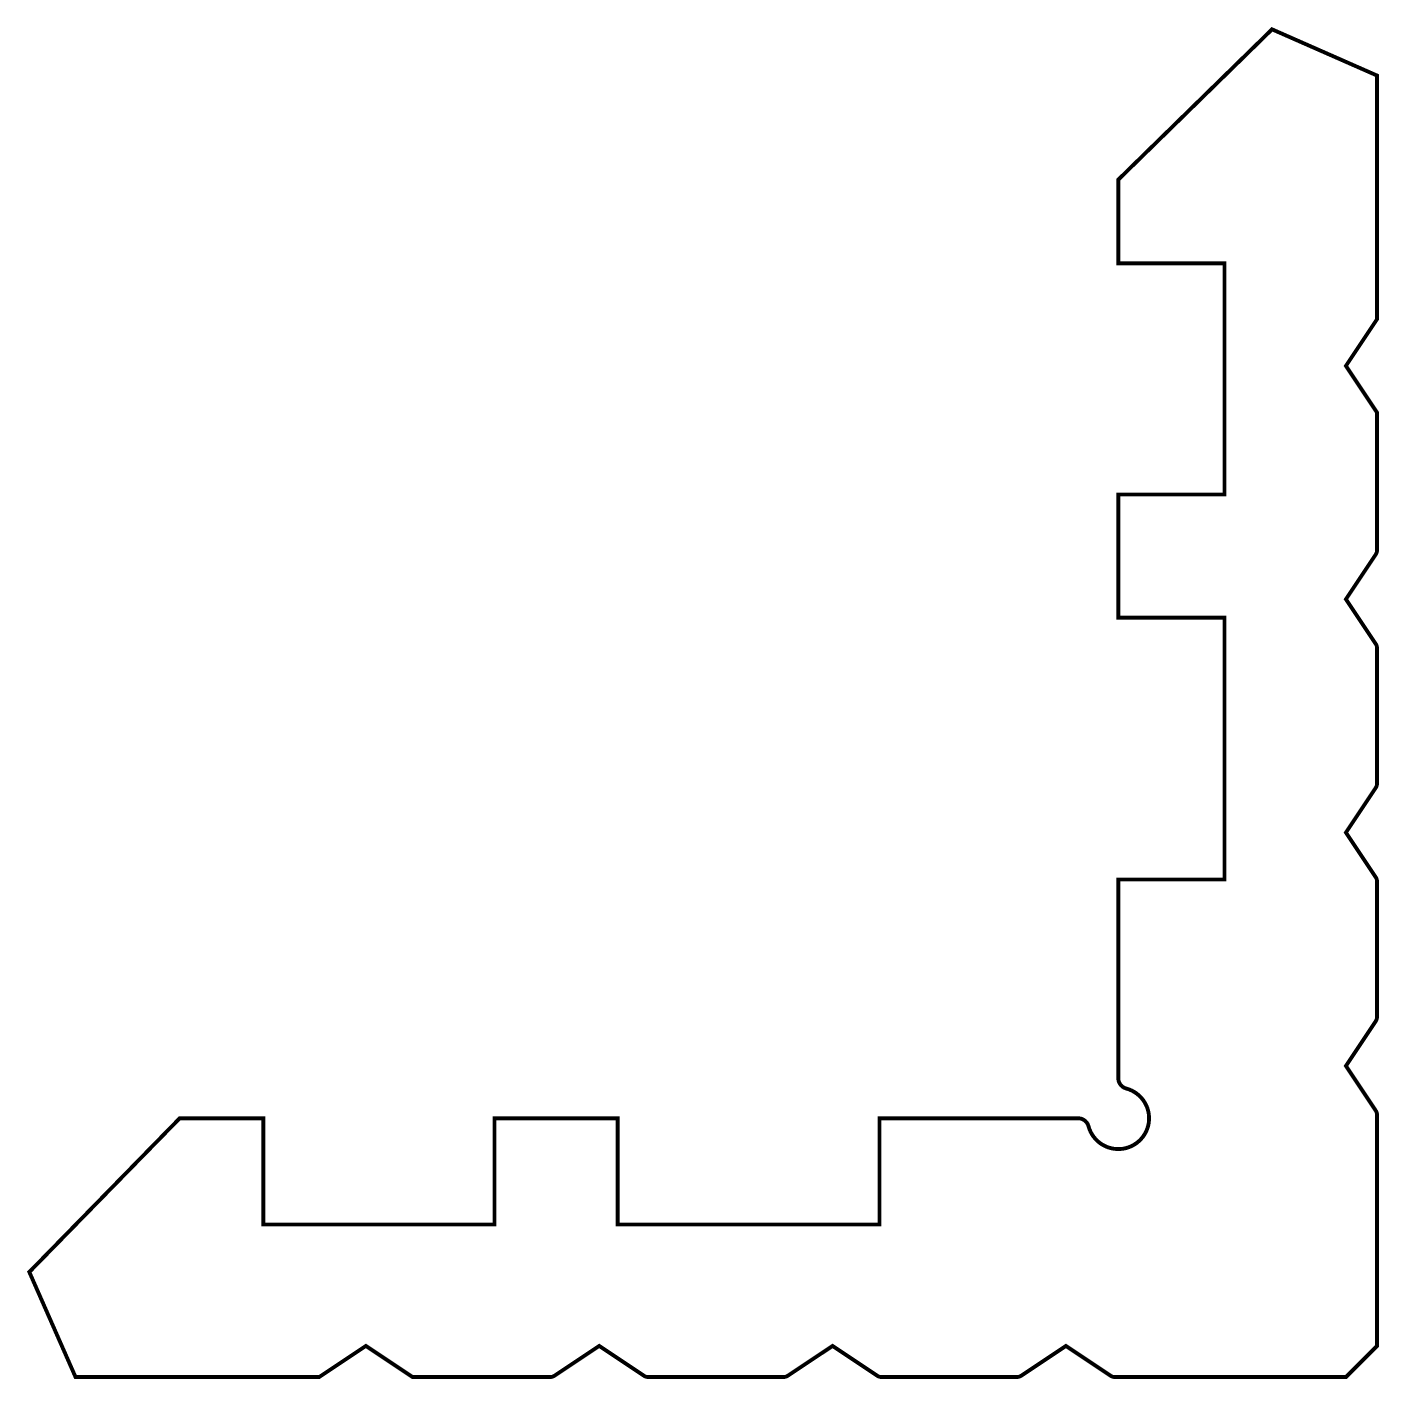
# Model space of a CAD drawing. Extents: x 53.1 to 140.9, y 118.9 to 206.7.
import ezdxf

# ---------------------------------------------------------------- set-up
doc = ezdxf.new("R2010")
doc.units = 0
doc.layers.get('0').update_dxf_attribs({"linetype": 'CONTINUOUS'})

msp = doc.modelspace()

# ---------------------------------------------------------------- linework, layer by layer
at = {"const_width": 0.25}
msp.add_lwpolyline([(140.733, 166.34), (140.733, 157.556, -0.148069), (140.648, 157.276), (138.713, 154.373), (140.648, 151.47, -0.148069), (140.733, 151.19), (140.733, 142.406, -0.148069), (140.648, 142.126), (138.713, 139.223), (140.648, 136.32, -0.148069), (140.733, 136.04), (140.733, 121.043), (138.713, 119.023), (123.716, 119.023, -0.148069), (123.436, 119.108), (120.533, 121.043), (117.63, 119.108, -0.148069), (117.35, 119.023), (108.566, 119.023, -0.148069), (108.286, 119.108), (105.383, 121.043), (102.48, 119.108, -0.148069), (102.2, 119.023), (93.416, 119.023, -0.148069), (93.136, 119.108), (90.233, 121.043), (87.33, 119.108, -0.148069), (87.05, 119.023), (78.113, 119.023), (75.083, 121.043), (72.053, 119.023), (56.233, 119.023), (53.233, 125.841), (62.995, 135.823), (68.432, 135.823), (68.432, 128.923), (83.432, 128.923), (83.432, 135.823), (91.432, 135.823), (91.432, 128.923), (108.432, 128.923), (108.432, 135.823), (121.325, 135.823, -0.339327), (122.001, 135.305, 1.73114), (124.452, 137.755, -0.339327), (123.933, 138.431), (123.933, 151.325), (130.833, 151.325), (130.833, 168.325), (123.933, 168.325), (123.933, 176.325), (130.833, 176.325), (130.833, 191.325), (123.933, 191.325), (123.933, 196.761), (133.916, 206.523), (140.733, 203.523), (140.733, 187.703), (138.713, 184.673), (140.733, 181.643), (140.733, 172.706, -0.148069), (140.648, 172.426), (138.713, 169.523), (140.648, 166.62, -0.148069)], format="xyb", close=True, dxfattribs=at)

doc.saveas('drawing.dxf')
